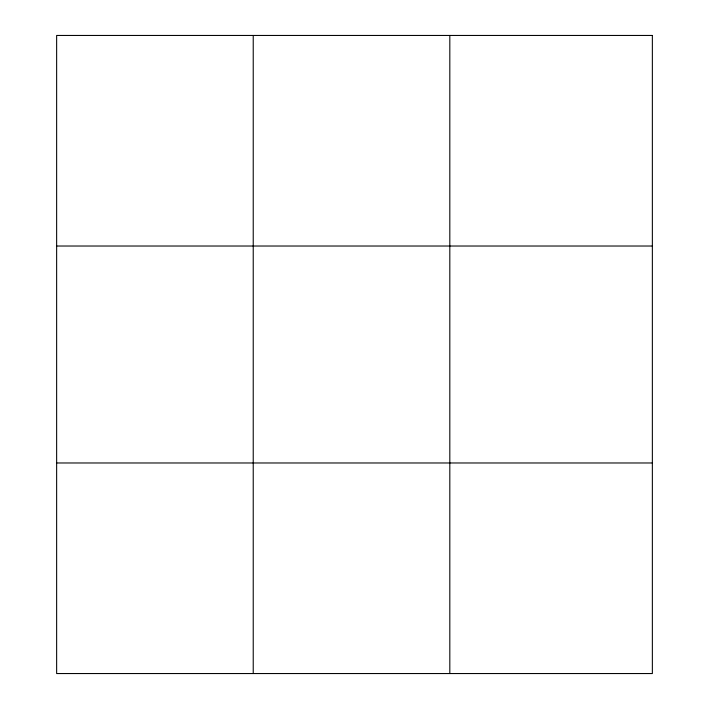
<?xml version="1.0" encoding="UTF-8"?>
<svg xmlns="http://www.w3.org/2000/svg" width="709" height="709" viewBox="0 0 709 709"><rect width="100%" height="100%" fill="white"/><g stroke="black" fill="none" stroke-linecap="round" stroke-linejoin="round"><path stroke-width="1.06" d="M253.228 35.45L253.228 673.55M449.816 35.45L449.816 673.55M56.64 246.023L652.36 246.023M56.64 462.977L652.36 462.977M652.36 35.45L652.36 673.55L56.64 673.55L56.64 35.45L652.36 35.45"/></g></svg>
